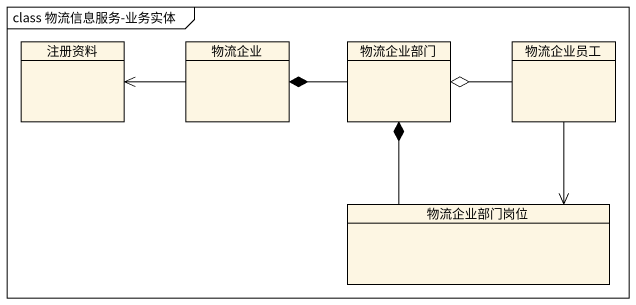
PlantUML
@startuml
mainframe class 物流信息服务-业务实体
hide circle
hide empty members
class 注册资料
class 物流企业
class 物流企业部门
class 物流企业员工
class 物流企业部门岗位
物流企业 -left-> 注册资料
物流企业部门 -left-* 物流企业
物流企业员工 -left-o 物流企业部门
物流企业员工 --> 物流企业部门岗位
物流企业部门岗位 -up-* 物流企业部门
@enduml
